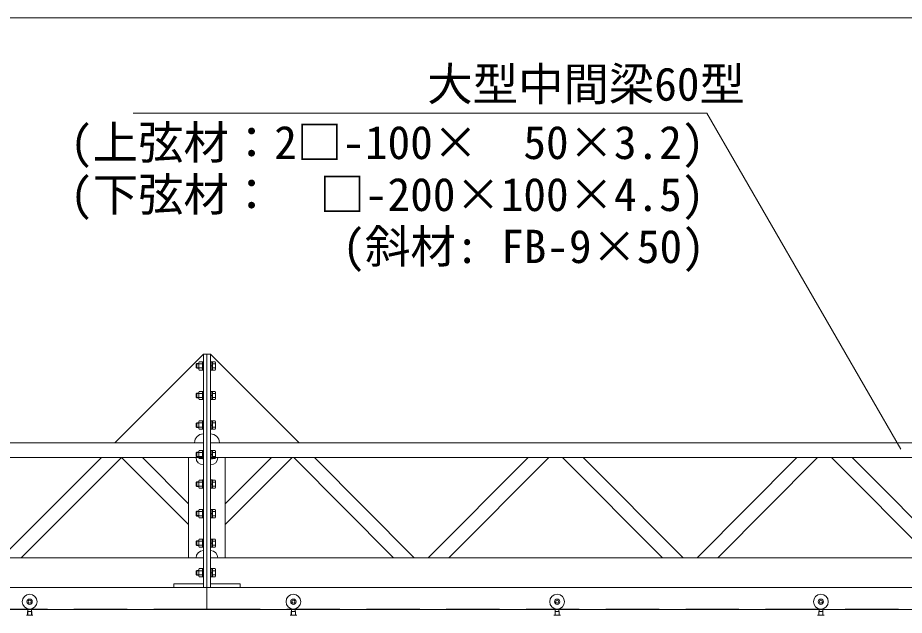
# Model space of a CAD drawing. Units: millimetres, scale not verified. Extents: x -13484 to 18716, y -23100 to 23100.
# Drawn here: x -6405 to -3404, y 10258 to 12281 of the extents above; entities that cross this region are included whole.
import ezdxf
from ezdxf.enums import TextEntityAlignment as Align

# ---------------------------------------------------------------- set-up
doc = ezdxf.new("R2010")
doc.units = ezdxf.units.MM
doc.header["$LTSCALE"] = 150
doc.linetypes.add('DASHED1', pattern=[1.8, 1.2, -0.6])
for name, color, linetype, lineweight in [('0-6_ﾎﾞﾙﾄ類', 2, 'Continuous', 18), ('0-B_寸法', 3, 'Continuous', 18), ('0-E_大型中間梁60', 7, 'Continuous', 18), ('1-0_大型連結用梁42', 7, 'Continuous', 18), ('1-7_吊車', 4, 'DASHED1', 9), ('1-B_文字', 7, 'Continuous', 18)]:
    doc.layers.add(name, color=color, linetype=linetype, lineweight=lineweight)
doc.styles.add('ＭＳ ゴシック', font='')
doc.styles.get('ＭＳ ゴシック').set_extended_font_data('MS Gothic')

msp = doc.modelspace()

# ---------------------------------------------------------------- linework, layer by layer
at = {"layer": '0-6_ﾎﾞﾙﾄ類'}
for p, q in [((-5798.2, 11110), (-5800.2, 11108)), ((-5800.2, 11096), (-5800.2, 11108)), ((-5792.2, 11108.8), (-5799.4, 11108.8)), ((-5798.2, 11094), (-5798.2, 11110)), ((-5792.2, 11110), (-5798.2, 11110)), ((-5790.8, 11115.9), (-5792.2, 11113.5)), ((-5792.2, 11113.5), (-5792.2, 11090.5)), ((-5780.5, 11115.9), (-5790.8, 11115.9)), ((-5780.5, 11108.9), (-5790.8, 11108.9)), ((-5780.5, 11115.9), (-5779.2, 11113.5)), ((-5779.2, 11113.5), (-5779.2, 11090.5)), ((-5748.2, 11103.2), (-5752.2, 11102.1)), ((-5748.2, 11101.9), (-5752.2, 11100.8)), ((-5745.2, 11088.2), (-5745.2, 11115.9)), ((-5745.2, 11115.9), (-5736.5, 11115.9)), ((-5745.2, 11108.9), (-5736.5, 11108.9)), ((-5735.2, 11113.5), (-5736.5, 11115.9)), ((-5735.2, 11090.5), (-5735.2, 11113.5)), ((-5798.2, 11094), (-5800.2, 11096)), ((-5792.2, 11095.2), (-5799.4, 11095.2)), ((-5792.2, 11094), (-5798.2, 11094)), ((-5790.8, 11088.2), (-5792.2, 11090.5)), ((-5780.5, 11095.1), (-5790.8, 11095.1)), ((-5780.5, 11088.2), (-5790.8, 11088.2)), ((-5780.5, 11088.2), (-5779.2, 11090.5)), ((-5745.2, 11095.1), (-5736.5, 11095.1)), ((-5745.2, 11088.2), (-5736.5, 11088.2)), ((-5735.2, 11090.5), (-5736.5, 11088.2)), ((-5790.8, 11015.8), (-5792.2, 11013.5)), ((-5792.2, 11013.5), (-5792.2, 10990.5)), ((-5780.5, 11015.8), (-5790.8, 11015.8)), ((-5780.5, 11015.8), (-5779.2, 11013.5)), ((-5779.2, 11013.5), (-5779.2, 10990.5)), ((-5745.2, 10988.1), (-5745.2, 11015.8)), ((-5745.2, 11015.8), (-5736.5, 11015.8)), ((-5735.2, 11013.5), (-5736.5, 11015.8)), ((-5735.2, 10990.5), (-5735.2, 11013.5)), ((-5798.2, 11010), (-5800.2, 11008)), ((-5800.2, 10996), (-5800.2, 11008)), ((-5798.2, 10994), (-5800.2, 10996)), ((-5792.2, 11008.8), (-5799.4, 11008.8)), ((-5792.2, 10995.2), (-5799.4, 10995.2)), ((-5798.2, 10994), (-5798.2, 11010)), ((-5792.2, 11010), (-5798.2, 11010)), ((-5792.2, 10994), (-5798.2, 10994)), ((-5790.8, 10988.1), (-5792.2, 10990.5)), ((-5780.5, 11008.9), (-5790.8, 11008.9)), ((-5780.5, 10995.1), (-5790.8, 10995.1)), ((-5780.5, 10988.1), (-5790.8, 10988.1)), ((-5780.5, 10988.1), (-5779.2, 10990.5)), ((-5748.2, 11003.2), (-5752.2, 11002.1)), ((-5748.2, 11001.9), (-5752.2, 11000.8)), ((-5745.2, 11008.9), (-5736.5, 11008.9)), ((-5745.2, 10995.1), (-5736.5, 10995.1)), ((-5745.2, 10988.1), (-5736.5, 10988.1)), ((-5735.2, 10990.5), (-5736.5, 10988.1)), ((-5798.2, 10910), (-5800.2, 10908)), ((-5800.2, 10896), (-5800.2, 10908)), ((-5798.2, 10894), (-5800.2, 10896)), ((-5792.2, 10908.8), (-5799.4, 10908.8)), ((-5792.2, 10895.2), (-5799.4, 10895.2)), ((-5798.2, 10894), (-5798.2, 10910)), ((-5792.2, 10910), (-5798.2, 10910)), ((-5792.2, 10894), (-5798.2, 10894)), ((-5790.8, 10915.9), (-5792.2, 10913.5)), ((-5792.2, 10913.5), (-5792.2, 10890.5)), ((-5790.8, 10888.1), (-5792.2, 10890.5)), ((-5780.5, 10915.9), (-5790.8, 10915.9)), ((-5780.5, 10908.9), (-5790.8, 10908.9)), ((-5780.5, 10895.1), (-5790.8, 10895.1)), ((-5780.5, 10915.9), (-5779.2, 10913.5)), ((-5780.5, 10888.1), (-5779.2, 10890.5)), ((-5779.2, 10913.5), (-5779.2, 10890.5)), ((-5748.2, 10903.2), (-5752.2, 10902.1)), ((-5748.2, 10901.9), (-5752.2, 10900.8)), ((-5745.2, 10888.1), (-5745.2, 10915.9)), ((-5745.2, 10915.9), (-5736.5, 10915.9)), ((-5745.2, 10908.9), (-5736.5, 10908.9)), ((-5745.2, 10895.1), (-5736.5, 10895.1)), ((-5735.2, 10913.5), (-5736.5, 10915.9)), ((-5735.2, 10890.5), (-5736.5, 10888.1)), ((-5735.2, 10890.5), (-5735.2, 10913.5)), ((-5780.5, 10888.1), (-5790.8, 10888.1)), ((-5745.2, 10888.1), (-5736.5, 10888.1)), ((-5798.2, 10810), (-5800.2, 10808)), ((-5800.2, 10796), (-5800.2, 10808)), ((-5792.2, 10808.8), (-5799.4, 10808.8)), ((-5798.2, 10794), (-5798.2, 10810)), ((-5792.2, 10810), (-5798.2, 10810)), ((-5790.8, 10815.9), (-5792.2, 10813.5)), ((-5792.2, 10813.5), (-5792.2, 10790.5)), ((-5780.5, 10815.9), (-5790.8, 10815.9)), ((-5780.5, 10808.9), (-5790.8, 10808.9)), ((-5780.5, 10815.9), (-5779.2, 10813.5)), ((-5779.2, 10813.5), (-5779.2, 10790.5)), ((-5748.2, 10803.2), (-5752.2, 10802.1)), ((-5748.2, 10801.9), (-5752.2, 10800.8)), ((-5745.2, 10788.2), (-5745.2, 10815.9)), ((-5745.2, 10815.9), (-5736.5, 10815.9)), ((-5745.2, 10808.9), (-5736.5, 10808.9)), ((-5735.2, 10813.5), (-5736.5, 10815.9)), ((-5735.2, 10790.5), (-5735.2, 10813.5)), ((-5798.2, 10794), (-5800.2, 10796)), ((-5792.2, 10795.2), (-5799.4, 10795.2)), ((-5792.2, 10794), (-5798.2, 10794)), ((-5790.8, 10788.2), (-5792.2, 10790.5)), ((-5780.5, 10795.1), (-5790.8, 10795.1)), ((-5780.5, 10788.2), (-5790.8, 10788.2)), ((-5780.5, 10788.2), (-5779.2, 10790.5)), ((-5745.2, 10795.1), (-5736.5, 10795.1)), ((-5745.2, 10788.2), (-5736.5, 10788.2)), ((-5735.2, 10790.5), (-5736.5, 10788.2)), ((-5790.8, 10715.8), (-5792.2, 10713.5)), ((-5792.2, 10713.5), (-5792.2, 10690.5)), ((-5780.5, 10715.8), (-5790.8, 10715.8)), ((-5780.5, 10715.8), (-5779.2, 10713.5)), ((-5779.2, 10713.5), (-5779.2, 10690.5)), ((-5745.2, 10688.1), (-5745.2, 10715.8)), ((-5745.2, 10715.8), (-5736.5, 10715.8)), ((-5735.2, 10713.5), (-5736.5, 10715.8)), ((-5735.2, 10690.5), (-5735.2, 10713.5)), ((-5798.2, 10710), (-5800.2, 10708)), ((-5800.2, 10696), (-5800.2, 10708)), ((-5798.2, 10694), (-5800.2, 10696)), ((-5792.2, 10708.8), (-5799.4, 10708.8)), ((-5792.2, 10695.2), (-5799.4, 10695.2)), ((-5798.2, 10694), (-5798.2, 10710)), ((-5792.2, 10710), (-5798.2, 10710)), ((-5792.2, 10694), (-5798.2, 10694)), ((-5790.8, 10688.1), (-5792.2, 10690.5)), ((-5780.5, 10708.9), (-5790.8, 10708.9)), ((-5780.5, 10695.1), (-5790.8, 10695.1)), ((-5780.5, 10688.1), (-5790.8, 10688.1)), ((-5780.5, 10688.1), (-5779.2, 10690.5)), ((-5748.2, 10703.2), (-5752.2, 10702.1)), ((-5748.2, 10701.9), (-5752.2, 10700.8)), ((-5745.2, 10708.9), (-5736.5, 10708.9)), ((-5745.2, 10695.1), (-5736.5, 10695.1)), ((-5745.2, 10688.1), (-5736.5, 10688.1)), ((-5735.2, 10690.5), (-5736.5, 10688.1)), ((-5798.2, 10610), (-5800.2, 10608)), ((-5800.2, 10596), (-5800.2, 10608)), ((-5798.2, 10594), (-5800.2, 10596)), ((-5792.2, 10608.8), (-5799.4, 10608.8)), ((-5792.2, 10595.2), (-5799.4, 10595.2)), ((-5798.2, 10594), (-5798.2, 10610)), ((-5792.2, 10610), (-5798.2, 10610)), ((-5792.2, 10594), (-5798.2, 10594)), ((-5790.8, 10615.9), (-5792.2, 10613.5)), ((-5792.2, 10613.5), (-5792.2, 10590.5)), ((-5790.8, 10588.1), (-5792.2, 10590.5)), ((-5780.5, 10615.9), (-5790.8, 10615.9)), ((-5780.5, 10608.9), (-5790.8, 10608.9)), ((-5780.5, 10595.1), (-5790.8, 10595.1)), ((-5780.5, 10615.9), (-5779.2, 10613.5)), ((-5780.5, 10588.1), (-5779.2, 10590.5)), ((-5779.2, 10613.5), (-5779.2, 10590.5)), ((-5748.2, 10603.2), (-5752.2, 10602.1)), ((-5748.2, 10601.9), (-5752.2, 10600.8)), ((-5745.2, 10588.1), (-5745.2, 10615.9)), ((-5745.2, 10615.9), (-5736.5, 10615.9)), ((-5745.2, 10608.9), (-5736.5, 10608.9)), ((-5745.2, 10595.1), (-5736.5, 10595.1)), ((-5735.2, 10613.5), (-5736.5, 10615.9)), ((-5735.2, 10590.5), (-5736.5, 10588.1)), ((-5735.2, 10590.5), (-5735.2, 10613.5)), ((-5780.5, 10588.1), (-5790.8, 10588.1)), ((-5745.2, 10588.1), (-5736.5, 10588.1)), ((-5798.2, 10510), (-5800.2, 10508)), ((-5800.2, 10496), (-5800.2, 10508)), ((-5792.2, 10508.8), (-5799.4, 10508.8)), ((-5798.2, 10494), (-5798.2, 10510)), ((-5792.2, 10510), (-5798.2, 10510)), ((-5790.8, 10515.9), (-5792.2, 10513.5)), ((-5792.2, 10513.5), (-5792.2, 10490.5)), ((-5780.5, 10515.9), (-5790.8, 10515.9)), ((-5780.5, 10508.9), (-5790.8, 10508.9)), ((-5780.5, 10515.9), (-5779.2, 10513.5)), ((-5779.2, 10513.5), (-5779.2, 10490.5)), ((-5748.2, 10503.2), (-5752.2, 10502.1)), ((-5748.2, 10501.9), (-5752.2, 10500.8)), ((-5745.2, 10488.2), (-5745.2, 10515.9)), ((-5745.2, 10515.9), (-5736.5, 10515.9)), ((-5745.2, 10508.9), (-5736.5, 10508.9)), ((-5735.2, 10513.5), (-5736.5, 10515.9)), ((-5735.2, 10490.5), (-5735.2, 10513.5)), ((-5798.2, 10494), (-5800.2, 10496)), ((-5792.2, 10495.2), (-5799.4, 10495.2)), ((-5792.2, 10494), (-5798.2, 10494)), ((-5790.8, 10488.2), (-5792.2, 10490.5)), ((-5780.5, 10495.1), (-5790.8, 10495.1)), ((-5780.5, 10488.2), (-5790.8, 10488.2)), ((-5780.5, 10488.2), (-5779.2, 10490.5)), ((-5745.2, 10495.1), (-5736.5, 10495.1)), ((-5745.2, 10488.2), (-5736.5, 10488.2)), ((-5735.2, 10490.5), (-5736.5, 10488.2)), ((-5790.8, 10415.8), (-5792.2, 10413.5)), ((-5792.2, 10413.5), (-5792.2, 10390.5)), ((-5780.5, 10415.8), (-5790.8, 10415.8)), ((-5780.5, 10415.8), (-5779.2, 10413.5)), ((-5779.2, 10413.5), (-5779.2, 10390.5)), ((-5745.2, 10388.1), (-5745.2, 10415.8)), ((-5745.2, 10415.8), (-5736.5, 10415.8)), ((-5735.2, 10413.5), (-5736.5, 10415.8)), ((-5735.2, 10390.5), (-5735.2, 10413.5)), ((-5798.2, 10410), (-5800.2, 10408)), ((-5800.2, 10396), (-5800.2, 10408)), ((-5798.2, 10394), (-5800.2, 10396)), ((-5792.2, 10408.8), (-5799.4, 10408.8)), ((-5792.2, 10395.2), (-5799.4, 10395.2)), ((-5798.2, 10394), (-5798.2, 10410)), ((-5792.2, 10410), (-5798.2, 10410)), ((-5792.2, 10394), (-5798.2, 10394)), ((-5790.8, 10388.1), (-5792.2, 10390.5)), ((-5780.5, 10408.9), (-5790.8, 10408.9)), ((-5780.5, 10395.1), (-5790.8, 10395.1)), ((-5780.5, 10388.1), (-5790.8, 10388.1)), ((-5780.5, 10388.1), (-5779.2, 10390.5)), ((-5748.2, 10403.2), (-5752.2, 10402.1)), ((-5748.2, 10401.9), (-5752.2, 10400.8)), ((-5745.2, 10408.9), (-5736.5, 10408.9)), ((-5745.2, 10395.1), (-5736.5, 10395.1)), ((-5745.2, 10388.1), (-5736.5, 10388.1)), ((-5735.2, 10390.5), (-5736.5, 10388.1)), ((-6375.3, 10258), (-6353, 10258)), ((-6375.3, 10258), (-6371.7, 10258)), ((-6356.7, 10258), (-6353, 10258)), ((-5482.8, 10258), (-5460.5, 10258)), ((-5482.8, 10258), (-5479.2, 10258)), ((-5464.2, 10258), (-5460.5, 10258)), ((-4590.3, 10258), (-4568, 10258)), ((-4590.3, 10258), (-4586.7, 10258)), ((-4571.7, 10258), (-4568, 10258)), ((-3697.8, 10258), (-3675.5, 10258)), ((-3697.8, 10258), (-3694.2, 10258)), ((-3679.2, 10258), (-3675.5, 10258))]:
    msp.add_line(p, q, dxfattribs=at)
for points in [[(-5779.2, 11116), (-5776.2, 11116), (-5776.2, 11088), (-5779.2, 11088)], [(-5748.2, 11116), (-5748.2, 11088), (-5752.2, 11088), (-5752.2, 11116)], [(-5745.2, 11088), (-5748.2, 11088), (-5748.2, 11116), (-5745.2, 11116)], [(-5779.2, 11016), (-5776.2, 11016), (-5776.2, 10988), (-5779.2, 10988)], [(-5748.2, 11016), (-5748.2, 10988), (-5752.2, 10988), (-5752.2, 11016)], [(-5745.2, 10988), (-5748.2, 10988), (-5748.2, 11016), (-5745.2, 11016)], [(-5779.2, 10916), (-5776.2, 10916), (-5776.2, 10888), (-5779.2, 10888)], [(-5748.2, 10916), (-5748.2, 10888), (-5752.2, 10888), (-5752.2, 10916)], [(-5745.2, 10888), (-5748.2, 10888), (-5748.2, 10916), (-5745.2, 10916)], [(-5779.2, 10816), (-5776.2, 10816), (-5776.2, 10788), (-5779.2, 10788)], [(-5748.2, 10816), (-5748.2, 10788), (-5752.2, 10788), (-5752.2, 10816)], [(-5745.2, 10788), (-5748.2, 10788), (-5748.2, 10816), (-5745.2, 10816)], [(-5779.2, 10716), (-5776.2, 10716), (-5776.2, 10688), (-5779.2, 10688)], [(-5748.2, 10716), (-5748.2, 10688), (-5752.2, 10688), (-5752.2, 10716)], [(-5745.2, 10688), (-5748.2, 10688), (-5748.2, 10716), (-5745.2, 10716)], [(-5779.2, 10616), (-5776.2, 10616), (-5776.2, 10588), (-5779.2, 10588)], [(-5748.2, 10616), (-5748.2, 10588), (-5752.2, 10588), (-5752.2, 10616)], [(-5745.2, 10588), (-5748.2, 10588), (-5748.2, 10616), (-5745.2, 10616)], [(-5779.2, 10516), (-5776.2, 10516), (-5776.2, 10488), (-5779.2, 10488)], [(-5748.2, 10516), (-5748.2, 10488), (-5752.2, 10488), (-5752.2, 10516)], [(-5745.2, 10488), (-5748.2, 10488), (-5748.2, 10516), (-5745.2, 10516)], [(-5779.2, 10416), (-5776.2, 10416), (-5776.2, 10388), (-5779.2, 10388)], [(-5748.2, 10416), (-5748.2, 10388), (-5752.2, 10388), (-5752.2, 10416)], [(-5745.2, 10388), (-5748.2, 10388), (-5748.2, 10416), (-5745.2, 10416)]]:
    msp.add_lwpolyline(points, close=True, dxfattribs=at)
for centre, radius, start, end in [((-5785.7, 11112.4), 6.13, 145.616, 214.384), ((-5768.9, 11102), 22.9, 162.412, 197.588), ((-5785.6, 11112.4), 6.13, 325.616, 34.384), ((-5802.4, 11102), 22.9, 342.412, 17.588), ((-5741.6, 11112.4), 6.13, 325.616, 34.384), ((-5758.4, 11102), 22.9, 342.412, 17.588), ((-5785.7, 11091.6), 6.13, 145.616, 214.384), ((-5785.6, 11091.6), 6.13, 325.616, 34.384), ((-5741.6, 11091.6), 6.13, 325.616, 34.384), ((-5785.7, 11012.4), 6.13, 145.616, 214.384), ((-5785.6, 11012.4), 6.13, 325.616, 34.384), ((-5741.6, 11012.4), 6.13, 325.616, 34.384), ((-5768.9, 11002), 22.9, 162.412, 197.588), ((-5785.7, 10991.6), 6.13, 145.616, 214.384), ((-5802.4, 11002), 22.9, 342.412, 17.588), ((-5785.6, 10991.6), 6.13, 325.616, 34.384), ((-5758.4, 11002), 22.9, 342.412, 17.588), ((-5741.6, 10991.6), 6.13, 325.616, 34.384), ((-5785.7, 10912.4), 6.13, 145.616, 214.384), ((-5768.9, 10902), 22.9, 162.412, 197.588), ((-5785.7, 10891.6), 6.13, 145.616, 214.384), ((-5785.6, 10912.4), 6.13, 325.616, 34.384), ((-5802.4, 10902), 22.9, 342.412, 17.588), ((-5785.6, 10891.6), 6.13, 325.616, 34.384), ((-5741.6, 10912.4), 6.13, 325.616, 34.384), ((-5758.4, 10902), 22.9, 342.412, 17.588), ((-5741.6, 10891.6), 6.13, 325.616, 34.384), ((-5785.7, 10812.4), 6.13, 145.616, 214.384), ((-5768.9, 10802), 22.9, 162.412, 197.588), ((-5785.6, 10812.4), 6.13, 325.616, 34.384), ((-5802.4, 10802), 22.9, 342.412, 17.588), ((-5741.6, 10812.4), 6.13, 325.616, 34.384), ((-5758.4, 10802), 22.9, 342.412, 17.588), ((-5785.7, 10791.6), 6.13, 145.616, 214.384), ((-5785.6, 10791.6), 6.13, 325.616, 34.384), ((-5741.6, 10791.6), 6.13, 325.616, 34.384), ((-5785.7, 10712.4), 6.13, 145.616, 214.384), ((-5785.6, 10712.4), 6.13, 325.616, 34.384), ((-5741.6, 10712.4), 6.13, 325.616, 34.384), ((-5768.9, 10702), 22.9, 162.412, 197.588), ((-5785.7, 10691.6), 6.13, 145.616, 214.384), ((-5802.4, 10702), 22.9, 342.412, 17.588), ((-5785.6, 10691.6), 6.13, 325.616, 34.384), ((-5758.4, 10702), 22.9, 342.412, 17.588), ((-5741.6, 10691.6), 6.13, 325.616, 34.384), ((-5785.7, 10612.4), 6.13, 145.616, 214.384), ((-5768.9, 10602), 22.9, 162.412, 197.588), ((-5785.7, 10591.6), 6.13, 145.616, 214.384), ((-5785.6, 10612.4), 6.13, 325.616, 34.384), ((-5802.4, 10602), 22.9, 342.412, 17.588), ((-5785.6, 10591.6), 6.13, 325.616, 34.384), ((-5741.6, 10612.4), 6.13, 325.616, 34.384), ((-5758.4, 10602), 22.9, 342.412, 17.588), ((-5741.6, 10591.6), 6.13, 325.616, 34.384), ((-5785.7, 10512.4), 6.13, 145.616, 214.384), ((-5768.9, 10502), 22.9, 162.412, 197.588), ((-5785.6, 10512.4), 6.13, 325.616, 34.384), ((-5802.4, 10502), 22.9, 342.412, 17.588), ((-5741.6, 10512.4), 6.13, 325.616, 34.384), ((-5758.4, 10502), 22.9, 342.412, 17.588), ((-5785.7, 10491.6), 6.13, 145.616, 214.384), ((-5785.6, 10491.6), 6.13, 325.616, 34.384), ((-5741.6, 10491.6), 6.13, 325.616, 34.384), ((-5785.7, 10412.4), 6.13, 145.616, 214.384), ((-5785.6, 10412.4), 6.13, 325.616, 34.384), ((-5741.6, 10412.4), 6.13, 325.616, 34.384), ((-5768.9, 10402), 22.9, 162.412, 197.588), ((-5785.7, 10391.6), 6.13, 145.616, 214.384), ((-5802.4, 10402), 22.9, 342.412, 17.588), ((-5785.6, 10391.6), 6.13, 325.616, 34.384), ((-5758.4, 10402), 22.9, 342.412, 17.588), ((-5741.6, 10391.6), 6.13, 325.616, 34.384)]:
    msp.add_arc(centre, radius, start, end, dxfattribs=at)
at = {"layer": '0-B_寸法'}
msp.add_line((-9876.2, 12280.8), (4347.8, 12280.8), dxfattribs=at)
at = {"layer": '0-E_大型中間梁60'}
msp.add_line((-5752.2, 10477), (-5752.2, 10767), dxfattribs=at)
at = {"layer": '0-E_大型中間梁60', "color": 4, "linetype": 'DASHED1', "lineweight": 9}
msp.add_line((-5764.2, 10279), (-2164.2, 10279), dxfattribs=at)
at = {"layer": '0-E_大型中間梁60'}
for points in [[(-5764.2, 11142), (-5752.2, 11142), (-5752.2, 10352), (-5764.2, 10352)], [(-5752.2, 10792), (223.8, 10792), (223.8, 10842), (-5752.2, 10842)], [(-5702.2, 10565.5), (-5702.2, 10635.5), (-5545.7, 10792), (-5475.7, 10792)], [(-5400.7, 10792), (-5062.7, 10452), (-5132.7, 10452), (-5470.7, 10792)], [(-4677.7, 10792), (-5015.7, 10452), (-4945.7, 10452), (-4607.7, 10792)], [(-4490.7, 10792), (-4152.7, 10452), (-4222.7, 10452), (-4560.7, 10792)], [(-3767.7, 10792), (-4105.7, 10452), (-4035.7, 10452), (-3697.7, 10792)], [(-3580.7, 10792), (-3242.7, 10452), (-3312.7, 10452), (-3650.7, 10792)], [(-5752.2, 10352), (223.8, 10352), (223.8, 10452), (-5752.2, 10452)], [(-5752.2, 10352), (-5652.2, 10352), (-5652.2, 10364), (-5752.2, 10364)]]:
    msp.add_lwpolyline(points, close=True, dxfattribs=at)
for points in [[(-5752.2, 10872), (-5752.2, 11142), (-5452.2, 10842), (-5722.2, 10842)], [(-5727.2, 10792), (-5702.2, 10792), (-5702.2, 10452), (-5727.2, 10452)], [(-2164.2, 10352), (-5764.2, 10352), (-5764.2, 10277), (-2164.2, 10277), (-2164.2, 10282)]]:
    msp.add_lwpolyline(points, dxfattribs=at)
for centre, radius, start, end in [((-5752.2, 10842), 30, 0, 90), ((-5752.2, 10792), 25, 270, 0), ((-5752.2, 10452), 25, 0, 90)]:
    msp.add_arc(centre, radius, start, end, dxfattribs=at)
at = {"layer": '1-0_大型連結用梁42'}
msp.add_line((-5776.2, 10767), (-5776.2, 10477), dxfattribs=at)
at = {"layer": '1-0_大型連結用梁42', "color": 4, "linetype": 'DASHED1', "lineweight": 9}
msp.add_line((-5764.2, 10279), (-9894.2, 10279), dxfattribs=at)
at = {"layer": '1-0_大型連結用梁42'}
for points in [[(-5776.2, 10872), (-5776.2, 11142), (-6076.2, 10842), (-5806.2, 10842)], [(-5801.2, 10452), (-5826.2, 10452), (-5826.2, 10792), (-5801.2, 10792)], [(-9664.2, 10452), (-5776.2, 10452), (-5776.2, 10352), (-9664.2, 10352)], [(-9664.2, 10352), (-5764.2, 10352), (-5764.2, 10277), (-9739.2, 10277)]]:
    msp.add_lwpolyline(points, dxfattribs=at)
for points in [[(-5764.2, 10352), (-5776.2, 10352), (-5776.2, 11142), (-5764.2, 11142)], [(-9313.2, 10792), (-5776.2, 10792), (-5776.2, 10842), (-9334.7, 10842)], [(-6460.7, 10452), (-6120.7, 10792), (-6053.2, 10792), (-6393.2, 10452)], [(-5826.2, 10565), (-6053.2, 10792), (-5982.5, 10792), (-5826.2, 10635.7)], [(-5876.2, 10352), (-5876.2, 10364), (-5776.2, 10364), (-5776.2, 10352)]]:
    msp.add_lwpolyline(points, close=True, dxfattribs=at)
for centre, radius, start, end in [((-5776.2, 10842), 30, 90, 180), ((-5776.2, 10792), 25, 180, 270), ((-5776.2, 10452), 25, 90, 180)]:
    msp.add_arc(centre, radius, start, end, dxfattribs=at)
at = {"layer": '1-7_吊車', "color": 7, "linetype": 'Continuous', "lineweight": 18}
for p, q in [((-6370.9, 10258), (-6370.9, 10271)), ((-6370.4, 10271), (-6370.4, 10279.8)), ((-6357.9, 10271), (-6357.9, 10279.8)), ((-6357.5, 10258), (-6357.5, 10271)), ((-5478.4, 10258), (-5478.4, 10271)), ((-5477.9, 10271), (-5477.9, 10279.8)), ((-5465.4, 10271), (-5465.4, 10279.8)), ((-5465, 10258), (-5465, 10271)), ((-4585.9, 10258), (-4585.9, 10271)), ((-4585.4, 10271), (-4585.4, 10279.8)), ((-4572.9, 10271), (-4572.9, 10279.8)), ((-4572.5, 10258), (-4572.5, 10271)), ((-3693.4, 10258), (-3693.4, 10271)), ((-3692.9, 10271), (-3692.9, 10279.8)), ((-3680.4, 10271), (-3680.4, 10279.8)), ((-3680, 10258), (-3680, 10271)), ((-6372.1, 10258), (-6372.1, 10258)), ((-6356.2, 10258), (-6356.2, 10258)), ((-5479.6, 10258), (-5479.6, 10258)), ((-5463.7, 10258), (-5463.7, 10258)), ((-4587.1, 10258), (-4587.1, 10258)), ((-4571.2, 10258), (-4571.2, 10258)), ((-3694.6, 10258), (-3694.6, 10258)), ((-3678.7, 10258), (-3678.7, 10258))]:
    msp.add_line(p, q, dxfattribs=at)
for points in [[(-6372.1, 10258), (-6371.2, 10258), (-6371.2, 10271), (-6364.2, 10271)], [(-6356.2, 10258), (-6357.2, 10258), (-6357.2, 10271), (-6364.2, 10271)], [(-5479.6, 10258), (-5478.7, 10258), (-5478.7, 10271), (-5471.7, 10271)], [(-5463.7, 10258), (-5464.7, 10258), (-5464.7, 10271), (-5471.7, 10271)], [(-4587.1, 10258), (-4586.2, 10258), (-4586.2, 10271), (-4579.2, 10271)], [(-4571.2, 10258), (-4572.2, 10258), (-4572.2, 10271), (-4579.2, 10271)], [(-3694.6, 10258), (-3693.7, 10258), (-3693.7, 10271), (-3686.7, 10271)], [(-3678.7, 10258), (-3679.7, 10258), (-3679.7, 10271), (-3686.7, 10271)]]:
    msp.add_lwpolyline(points, dxfattribs=at)
for centre, radius in [((-6364.2, 10304), 25), ((-5471.7, 10304), 25), ((-4579.2, 10304), 25), ((-3686.7, 10304), 25), ((-6364.2, 10304), 9), ((-6364.2, 10304), 5), ((-5471.7, 10304), 9), ((-5471.7, 10304), 5), ((-4579.2, 10304), 9), ((-4579.2, 10304), 5), ((-3686.7, 10304), 9), ((-3686.7, 10304), 5)]:
    msp.add_circle(centre, radius, dxfattribs=at)
at = {"layer": '1-B_文字'}
for p, q in [((-6014.3, 11957.5), (-4112.5, 11957.5)), ((-4072.6, 11957.5), (-4112.5, 11957.5)), ((-3415.7, 10820.7), (-4072.6, 11957.5))]:
    msp.add_line(p, q, dxfattribs=at)

# ---------------------------------------------------------------- texts
at = {"layer": '1-B_文字', "style": 'ＭＳ ゴシック'}
for s, p in [('             大型中間梁60型', (-6014.3, 11966.2)), ('(上弦材：2□-100×  50×3.2)', (-6227.4, 11768.6)), ('(下弦材：  □-200×100×4.5)', (-6227.4, 11592.6)), ('(斜材: FB-9×50)', (-5305.8, 11416.6))]:
    msp.add_text(s, height=112.6, dxfattribs=at).set_placement(p, align=Align.BOTTOM_LEFT)

doc.saveas('drawing.dxf')
